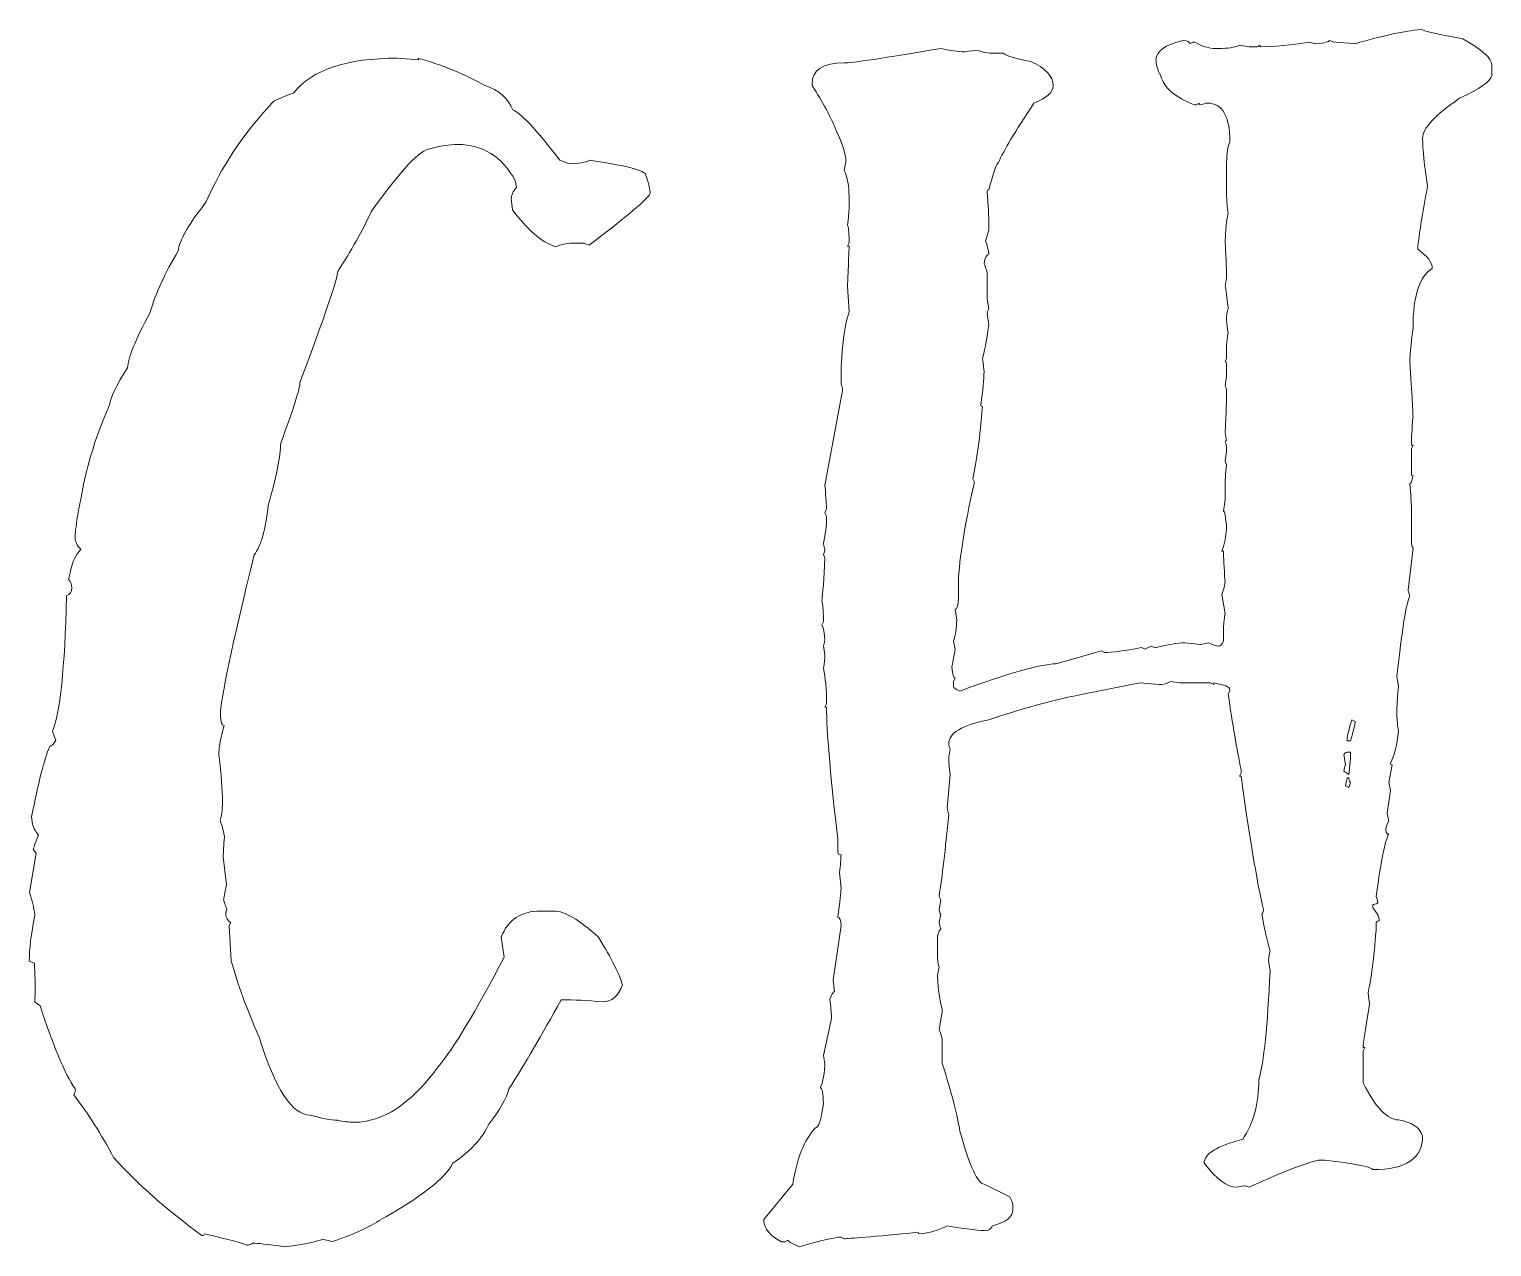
# Model space of a CAD drawing. Header units: inches. Extents: x 0.7 to 13.6, y -16 to -1.4.
# Drawn here: x 0.737 to 3.427, y -16.014 to -13.774 of the extents above; entities that cross this region are included whole.
import ezdxf

# ---------------------------------------------------------------- set-up
doc = ezdxf.new("R2010")
doc.units = ezdxf.units.IN
doc.header["$MEASUREMENT"] = 0
doc.layers.add('Layer 1', color=7, linetype='Continuous')

# ---------------------------------------------------------------- blocks, each defined once
blk = doc.blocks.new('block 10')
at = {"layer": 'Layer 1', "lineweight": 0}
for points, knots in [([(3.4268, -13.8393), (3.4268, -13.8393), (3.4268, -13.86), (3.4268, -13.86), (3.4248, -13.8699), (3.4051, -13.8837), (3.3677, -13.9014), (3.3224, -13.9319), (3.2997, -13.9566), (3.2997, -13.9753), (3.2997, -13.995), (3.3027, -14.0245), (3.3086, -14.0639), (3.3007, -14.1048), (3.2948, -14.1413), (3.2909, -14.1733), (3.2909, -14.1733), (3.2909, -14.1792), (3.2909, -14.1792), (3.3086, -14.192), (3.3175, -14.2038), (3.3175, -14.2146), (3.2938, -14.2284), (3.282, -14.2649), (3.282, -14.324), (3.278, -14.3575), (3.2761, -14.3772), (3.2761, -14.3831), (3.28, -14.4486), (3.282, -14.4831), (3.282, -14.4865), (3.28, -14.5102), (3.279, -14.5279), (3.279, -14.5397), (3.279, -14.5397), (3.282, -14.5397), (3.282, -14.5397), (3.282, -14.5397), (3.279, -14.5456), (3.279, -14.5456), (3.279, -14.5456), (3.279, -14.5929), (3.279, -14.5929), (3.279, -14.5949), (3.28, -14.5959), (3.282, -14.5959), (3.28, -14.6057), (3.278, -14.6106), (3.2761, -14.6106), (3.278, -14.6303), (3.279, -14.6451), (3.279, -14.655), (3.279, -14.655), (3.279, -14.717), (3.279, -14.717), (3.279, -14.7215), (3.28, -14.7254), (3.282, -14.7288), (3.282, -14.7288), (3.2731, -14.8057), (3.2731, -14.8057), (3.2731, -14.8067), (3.2741, -14.8106), (3.2761, -14.8175), (3.2697, -14.8288), (3.2618, -14.8781), (3.2524, -14.9653), (3.2524, -14.9653), (3.2554, -14.983), (3.2554, -14.983), (3.2534, -15.0002), (3.2524, -15.015), (3.2524, -15.0273), (3.2524, -15.0273), (3.2524, -15.0362), (3.2524, -15.0362), (3.2524, -15.0455), (3.2534, -15.0554), (3.2554, -15.0657), (3.2529, -15.0904), (3.248, -15.1101), (3.2406, -15.1249), (3.2406, -15.1268), (3.2416, -15.1278), (3.2436, -15.1278), (3.2436, -15.1278), (3.2377, -15.1603), (3.2377, -15.1603), (3.2377, -15.1603), (3.2406, -15.1751), (3.2406, -15.1751), (3.2406, -15.1751), (3.2347, -15.2165), (3.2347, -15.2165), (3.2347, -15.2165), (3.2377, -15.2312), (3.2377, -15.2312), (3.2337, -15.2376), (3.2318, -15.2435), (3.2318, -15.249), (3.2322, -15.2529), (3.2342, -15.2549), (3.2377, -15.2549), (3.2318, -15.2618), (3.2239, -15.3002), (3.214, -15.3701), (3.216, -15.3736), (3.217, -15.3775), (3.217, -15.3819), (3.213, -15.3839), (3.2101, -15.3849), (3.2081, -15.3849), (3.2081, -15.3849), (3.2081, -15.3908), (3.2081, -15.3908), (3.216, -15.4002), (3.2199, -15.4081), (3.2199, -15.4145), (3.216, -15.415), (3.214, -15.4169), (3.214, -15.4204), (3.214, -15.4204), (3.214, -15.4322), (3.214, -15.4322), (3.2101, -15.4834), (3.2052, -15.5218), (3.1992, -15.5474), (3.1992, -15.5474), (3.2022, -15.5681), (3.2022, -15.5681), (3.1943, -15.613), (3.1904, -15.6396), (3.1904, -15.6479), (3.1904, -15.6479), (3.1933, -15.6479), (3.1933, -15.6479), (3.1933, -15.6479), (3.1904, -15.6538), (3.1904, -15.6538), (3.1904, -15.6538), (3.1904, -15.7129), (3.1904, -15.7129), (3.213, -15.7582), (3.2347, -15.7809), (3.2554, -15.7809), (3.279, -15.7848), (3.2938, -15.7947), (3.2997, -15.8105), (3.2997, -15.8518), (3.2692, -15.8725), (3.2081, -15.8725), (3.2081, -15.8681), (3.1786, -15.8622), (3.1195, -15.8548), (3.1195, -15.8548), (3.1076, -15.8548), (3.1076, -15.8548), (3.0727, -15.8646), (3.0303, -15.8814), (2.9806, -15.905), (2.9766, -15.9031), (2.9737, -15.9021), (2.9717, -15.9021), (2.9717, -15.9021), (2.9569, -15.905), (2.9569, -15.905), (2.9407, -15.905), (2.921, -15.8902), (2.8978, -15.8607), (2.8978, -15.8435), (2.9215, -15.8287), (2.9687, -15.8164), (2.9884, -15.7873), (2.9983, -15.7509), (2.9983, -15.707), (3.0076, -15.6755), (3.0145, -15.6085), (3.019, -15.5061), (3.019, -15.5061), (3.016, -15.4883), (3.016, -15.4883), (3.016, -15.4869), (3.017, -15.4809), (3.019, -15.4706), (3.0111, -15.4406), (3.0062, -15.4179), (3.0042, -15.4026), (3.0062, -15.3987), (3.0072, -15.3957), (3.0072, -15.3938), (2.9973, -15.3573), (2.9835, -15.2756), (2.9658, -15.1485), (2.9658, -15.1485), (2.9628, -15.1485), (2.9628, -15.1485), (2.9628, -15.1485), (2.9658, -15.1426), (2.9658, -15.1426), (2.9658, -15.1426), (2.9658, -15.1367), (2.9658, -15.1367), (2.9579, -15.0992), (2.95, -15.0529), (2.9421, -14.9978), (2.9421, -14.9978), (2.9451, -14.9919), (2.9451, -14.9919), (2.9451, -14.9919), (2.9451, -14.9889), (2.9451, -14.9889), (2.9451, -14.9845), (2.9352, -14.9805), (2.9155, -14.9771), (2.9155, -14.9771), (2.9155, -14.98), (2.9155, -14.98), (2.9155, -14.98), (2.9096, -14.9771), (2.9096, -14.9771), (2.9096, -14.9771), (2.8535, -14.9771), (2.8535, -14.9771), (2.8535, -14.9771), (2.8358, -14.9741), (2.8358, -14.9741), (2.8298, -14.9781), (2.8229, -14.98), (2.8151, -14.98), (2.8151, -14.98), (2.7796, -14.9771), (2.7796, -14.9771), (2.7796, -14.9771), (2.6909, -14.9948), (2.6909, -14.9948), (2.6338, -15.0047), (2.5708, -15.0214), (2.5018, -15.0451), (2.4526, -15.0544), (2.4279, -15.0692), (2.4279, -15.0894), (2.4279, -15.0914), (2.4289, -15.0943), (2.4309, -15.0983), (2.4309, -15.0983), (2.4279, -15.113), (2.4279, -15.113), (2.4279, -15.1214), (2.4289, -15.1322), (2.4309, -15.1455), (2.4309, -15.1455), (2.425, -15.2076), (2.425, -15.2076), (2.425, -15.2076), (2.4279, -15.2194), (2.4279, -15.2194), (2.422, -15.2829), (2.4161, -15.3332), (2.4102, -15.3701), (2.4102, -15.3701), (2.4132, -15.376), (2.4132, -15.376), (2.4132, -15.376), (2.4102, -15.3938), (2.4102, -15.3938), (2.4102, -15.3957), (2.4112, -15.3987), (2.4132, -15.4026), (2.4132, -15.4026), (2.4102, -15.4174), (2.4102, -15.4174), (2.4102, -15.4184), (2.4112, -15.4223), (2.4132, -15.4292), (2.4092, -15.4356), (2.4072, -15.4416), (2.4072, -15.447), (2.4072, -15.447), (2.4072, -15.4765), (2.4072, -15.4765), (2.4072, -15.4844), (2.4082, -15.4923), (2.4102, -15.5002), (2.4102, -15.5002), (2.4072, -15.5149), (2.4072, -15.5149), (2.4092, -15.5465), (2.4122, -15.5672), (2.4161, -15.577), (2.4161, -15.5819), (2.4141, -15.5947), (2.4102, -15.6154), (2.4141, -15.6228), (2.4161, -15.6307), (2.4161, -15.6391), (2.4161, -15.6391), (2.4161, -15.6775), (2.4161, -15.6775), (2.4338, -15.7331), (2.4447, -15.7745), (2.4486, -15.8016), (2.4668, -15.8666), (2.4816, -15.8991), (2.4929, -15.8991), (2.4929, -15.8991), (2.5402, -15.9228), (2.5402, -15.9228), (2.5442, -15.9292), (2.5461, -15.9351), (2.5461, -15.9405), (2.5461, -15.9405), (2.5461, -15.9464), (2.5461, -15.9464), (2.5461, -15.9597), (2.5333, -15.9696), (2.5077, -15.976), (2.5077, -15.9789), (2.5048, -15.9819), (2.4989, -15.9848), (2.4875, -15.9848), (2.4629, -15.9819), (2.425, -15.976), (2.4092, -15.9838), (2.3925, -15.9888), (2.3747, -15.9907), (2.3728, -15.9907), (2.3718, -15.9897), (2.3718, -15.9878), (2.2885, -15.9956), (2.2432, -15.9996), (2.2358, -15.9996), (2.2358, -15.9996), (2.2299, -15.9966), (2.2299, -15.9966), (2.2201, -15.9966), (2.1945, -16.0025), (2.1531, -16.0144), (2.1393, -16.0084), (2.1324, -16.0045), (2.1324, -16.0025), (2.1324, -16.0025), (2.1265, -16.0055), (2.1265, -16.0055), (2.1265, -16.0055), (2.1206, -16.0055), (2.1206, -16.0055), (2.0989, -15.9937), (2.0881, -15.9809), (2.0881, -15.9671), (2.0881, -15.9671), (2.0881, -15.9641), (2.0881, -15.9641), (2.0881, -15.9641), (2.1413, -15.8991), (2.1413, -15.8991), (2.1482, -15.8528), (2.162, -15.8183), (2.1827, -15.7957), (2.1886, -15.7957), (2.1935, -15.7809), (2.1974, -15.7514), (2.1974, -15.7317), (2.1955, -15.7218), (2.1915, -15.7218), (2.1955, -15.7164), (2.1984, -15.7026), (2.2004, -15.6804), (2.2004, -15.6789), (2.1994, -15.673), (2.1974, -15.6627), (2.1974, -15.6627), (2.2122, -15.5947), (2.2122, -15.5947), (2.2122, -15.5947), (2.2122, -15.5918), (2.2122, -15.5918), (2.2122, -15.5834), (2.2112, -15.5726), (2.2092, -15.5593), (2.2132, -15.5494), (2.2161, -15.5445), (2.2181, -15.5445), (2.2181, -15.5445), (2.2152, -15.5238), (2.2152, -15.5238), (2.2152, -15.5238), (2.2299, -15.4233), (2.2299, -15.4233), (2.2299, -15.4135), (2.228, -15.4085), (2.224, -15.4085), (2.228, -15.3795), (2.2299, -15.3618), (2.2299, -15.3553), (2.2299, -15.3553), (2.227, -15.3258), (2.227, -15.3258), (2.2289, -15.3125), (2.2299, -15.3017), (2.2299, -15.2933), (2.226, -15.2933), (2.224, -15.2913), (2.224, -15.2874), (2.224, -15.2874), (2.224, -15.2637), (2.224, -15.2637), (2.2102, -15.147), (2.2033, -15.0662), (2.2033, -15.0214), (2.2033, -15.0214), (2.2004, -15.0214), (2.2004, -15.0214), (2.2004, -15.0214), (2.2033, -15.0155), (2.2033, -15.0155), (2.2033, -14.9889), (2.2014, -14.9672), (2.1974, -14.9505), (2.1994, -14.9397), (2.2004, -14.9318), (2.2004, -14.9269), (2.2004, -14.9254), (2.1994, -14.9195), (2.1974, -14.9091), (2.1994, -14.9022), (2.2004, -14.8983), (2.2004, -14.8973), (2.1984, -14.8796), (2.1964, -14.8707), (2.1945, -14.8707), (2.1945, -14.8707), (2.1974, -14.8648), (2.1974, -14.8648), (2.1974, -14.8648), (2.1974, -14.853), (2.1974, -14.853), (2.1974, -14.8426), (2.1964, -14.8338), (2.1945, -14.8264), (2.1964, -14.8126), (2.1984, -14.786), (2.2004, -14.7466), (2.2004, -14.7466), (2.1974, -14.7407), (2.1974, -14.7407), (2.1994, -14.7367), (2.2004, -14.7338), (2.2004, -14.7318), (2.1984, -14.7249), (2.1974, -14.721), (2.1974, -14.72), (2.2014, -14.7037), (2.2033, -14.688), (2.2033, -14.6727), (2.2033, -14.6707), (2.2023, -14.6678), (2.2004, -14.6638), (2.2023, -14.6599), (2.2033, -14.6569), (2.2033, -14.655), (2.2033, -14.652), (2.2023, -14.6382), (2.2004, -14.6136), (2.2004, -14.6136), (2.2329, -14.4392), (2.2329, -14.4392), (2.2329, -14.4348), (2.2319, -14.4309), (2.2299, -14.4274), (2.2299, -14.3693), (2.2348, -14.325), (2.2447, -14.2944), (2.2447, -14.2944), (2.2418, -14.2472), (2.2418, -14.2472), (2.2437, -14.2053), (2.2447, -14.1807), (2.2447, -14.1733), (2.2447, -14.1733), (2.2418, -14.1733), (2.2418, -14.1733), (2.2418, -14.1733), (2.2447, -14.1674), (2.2447, -14.1674), (2.2447, -14.1674), (2.2447, -14.1585), (2.2447, -14.1585), (2.2447, -14.1447), (2.2437, -14.1368), (2.2418, -14.1348), (2.2437, -14.1216), (2.2447, -14.1107), (2.2447, -14.1023), (2.2447, -14.1023), (2.2447, -14.0817), (2.2447, -14.0817), (2.2447, -14.0629), (2.2418, -14.0472), (2.2358, -14.0344), (2.2378, -14.024), (2.2388, -14.0181), (2.2388, -14.0166), (2.2388, -14.0048), (2.2329, -13.9861), (2.2211, -13.9605), (2.2117, -13.9368), (2.1969, -13.9093), (2.1767, -13.8778), (2.1767, -13.8778), (2.1767, -13.8748), (2.1767, -13.8748), (2.1767, -13.8492), (2.1964, -13.8364), (2.2358, -13.8364), (2.2496, -13.8364), (2.3087, -13.8275), (2.4132, -13.8098), (2.4299, -13.8137), (2.4447, -13.8157), (2.4575, -13.8157), (2.4594, -13.8157), (2.4673, -13.8147), (2.4811, -13.8127), (2.489, -13.8167), (2.4998, -13.8186), (2.5136, -13.8186), (2.5136, -13.8186), (2.5284, -13.8186), (2.5284, -13.8186), (2.5358, -13.8241), (2.5525, -13.829), (2.5786, -13.8334), (2.6062, -13.8457), (2.62, -13.8605), (2.62, -13.8778), (2.62, -13.8906), (2.6082, -13.9014), (2.5846, -13.9103), (2.5501, -13.9625), (2.5284, -13.9989), (2.5195, -14.0196), (2.5161, -14.0201), (2.5102, -14.0368), (2.5018, -14.0698), (2.4998, -14.0698), (2.4989, -14.0708), (2.4989, -14.0728), (2.5008, -14.0984), (2.5018, -14.1191), (2.5018, -14.1348), (2.5018, -14.1348), (2.5018, -14.1437), (2.5018, -14.1437), (2.5018, -14.1437), (2.4959, -14.1644), (2.4959, -14.1644), (2.4998, -14.1767), (2.5018, -14.1846), (2.5018, -14.188), (2.4979, -14.188), (2.4949, -14.194), (2.4929, -14.2058), (2.4969, -14.2132), (2.4989, -14.221), (2.4989, -14.2294), (2.4989, -14.2294), (2.4989, -14.2708), (2.4989, -14.2708), (2.4989, -14.2708), (2.5018, -14.2885), (2.5018, -14.2885), (2.4998, -14.2925), (2.4989, -14.2954), (2.4989, -14.2974), (2.4989, -14.2974), (2.5018, -14.3181), (2.5018, -14.3181), (2.4974, -14.3491), (2.4934, -14.3698), (2.49, -14.3801), (2.492, -14.391), (2.4929, -14.3989), (2.4929, -14.4038), (2.4929, -14.4176), (2.491, -14.4383), (2.487, -14.4658), (2.487, -14.4678), (2.488, -14.4688), (2.49, -14.4688), (2.4856, -14.5245), (2.4796, -14.5688), (2.4723, -14.6018), (2.4723, -14.6018), (2.4752, -14.6077), (2.4752, -14.6077), (2.4555, -14.6954), (2.4457, -14.7594), (2.4457, -14.7998), (2.4457, -14.7998), (2.4457, -14.8205), (2.4457, -14.8205), (2.4457, -14.8343), (2.4437, -14.8411), (2.4398, -14.8411), (2.4398, -14.8411), (2.4427, -14.8618), (2.4427, -14.8618), (2.4427, -14.8761), (2.4407, -14.8889), (2.4368, -14.9003), (2.4368, -14.9003), (2.4398, -14.915), (2.4398, -14.915), (2.4358, -14.9357), (2.4338, -14.9465), (2.4338, -14.9475), (2.4353, -14.9613), (2.4373, -14.9682), (2.4398, -14.9682), (2.4398, -14.9682), (2.4368, -14.9741), (2.4368, -14.9741), (2.4368, -14.9741), (2.4368, -14.983), (2.4368, -14.983), (2.4368, -14.9859), (2.4407, -14.9889), (2.4486, -14.9919), (2.5353, -14.9599), (2.5944, -14.9431), (2.6259, -14.9416), (2.6259, -14.9416), (2.7087, -14.918), (2.7087, -14.918), (2.7087, -14.918), (2.7146, -14.9209), (2.7146, -14.9209), (2.7284, -14.9209), (2.751, -14.918), (2.7826, -14.9121), (2.7826, -14.9121), (2.7885, -14.915), (2.7885, -14.915), (2.7885, -14.915), (2.8003, -14.9091), (2.8003, -14.9091), (2.8042, -14.9111), (2.8072, -14.9121), (2.8092, -14.9121), (2.8313, -14.9062), (2.8491, -14.9032), (2.8624, -14.9032), (2.8624, -14.9032), (2.8919, -14.9062), (2.8919, -14.9062), (2.8919, -14.9062), (2.9067, -14.9032), (2.9067, -14.9032), (2.9131, -14.9072), (2.919, -14.9091), (2.9244, -14.9091), (2.9274, -14.9091), (2.9303, -14.9062), (2.9333, -14.9003), (2.9333, -14.9003), (2.9333, -14.8796), (2.9333, -14.8796), (2.9333, -14.8702), (2.9343, -14.8604), (2.9362, -14.85), (2.9362, -14.85), (2.9303, -14.8145), (2.9303, -14.8145), (2.9343, -14.8042), (2.9362, -14.7963), (2.9362, -14.7909), (2.9343, -14.7643), (2.9333, -14.7456), (2.9333, -14.7348), (2.9333, -14.7348), (2.9303, -14.7348), (2.9303, -14.7348), (2.9338, -14.7274), (2.9367, -14.7136), (2.9392, -14.6934), (2.9377, -14.6717), (2.9357, -14.6609), (2.9333, -14.6609), (2.9333, -14.6609), (2.9362, -14.6402), (2.9362, -14.6402), (2.9362, -14.6402), (2.9362, -14.6166), (2.9362, -14.6166), (2.9362, -14.6057), (2.9372, -14.5919), (2.9392, -14.5752), (2.9392, -14.5752), (2.9362, -14.5693), (2.9362, -14.5693), (2.9362, -14.5693), (2.9392, -14.5515), (2.9392, -14.5515), (2.9392, -14.5515), (2.9392, -14.5456), (2.9392, -14.5456), (2.9392, -14.5412), (2.9382, -14.5373), (2.9362, -14.5338), (2.9362, -14.5318), (2.9372, -14.5308), (2.9392, -14.5308), (2.9392, -14.5308), (2.9362, -14.5161), (2.9362, -14.5161), (2.9382, -14.4787), (2.9392, -14.453), (2.9392, -14.4392), (2.9392, -14.4373), (2.9382, -14.4343), (2.9362, -14.4304), (2.9362, -14.4304), (2.9392, -14.4126), (2.9392, -14.4126), (2.9392, -14.4126), (2.9392, -14.389), (2.9392, -14.389), (2.9392, -14.387), (2.9382, -14.386), (2.9362, -14.386), (2.9362, -14.386), (2.9392, -14.3801), (2.9392, -14.3801), (2.9392, -14.3801), (2.9392, -14.3565), (2.9392, -14.3565), (2.9392, -14.3481), (2.9402, -14.3402), (2.9421, -14.3328), (2.9402, -14.325), (2.9392, -14.3171), (2.9392, -14.3092), (2.9392, -14.3092), (2.9392, -14.3033), (2.9392, -14.3033), (2.9392, -14.2969), (2.9402, -14.292), (2.9421, -14.2885), (2.9397, -14.2664), (2.9377, -14.2526), (2.9362, -14.2472), (2.9362, -14.2472), (2.9392, -14.2324), (2.9392, -14.2324), (2.9392, -14.2235), (2.9382, -14.2009), (2.9362, -14.1644), (2.9382, -14.1329), (2.9402, -14.1161), (2.9421, -14.1142), (2.9402, -14.1009), (2.9392, -14.09), (2.9392, -14.0817), (2.9392, -14.0817), (2.9392, -14.0196), (2.9392, -14.0196), (2.9392, -14.0029), (2.9411, -13.99), (2.9451, -13.9812), (2.9451, -13.9339), (2.9313, -13.9103), (2.9037, -13.9103), (2.9037, -13.9103), (2.9008, -13.9103), (2.9008, -13.9103), (2.8973, -13.9122), (2.8934, -13.9132), (2.8889, -13.9132), (2.8889, -13.9132), (2.8889, -13.9103), (2.8889, -13.9103), (2.8889, -13.9103), (2.883, -13.9132), (2.883, -13.9132), (2.883, -13.9132), (2.8801, -13.9132), (2.8801, -13.9132), (2.8446, -13.8999), (2.8239, -13.8822), (2.818, -13.86), (2.8121, -13.8487), (2.8092, -13.8388), (2.8092, -13.8305), (2.8092, -13.8147), (2.8259, -13.8029), (2.8594, -13.795), (2.8673, -13.7955), (2.8712, -13.7975), (2.8712, -13.8009), (2.8712, -13.8009), (2.8771, -13.798), (2.8771, -13.798), (2.8771, -13.798), (2.8801, -13.798), (2.8801, -13.798), (2.8944, -13.8058), (2.9072, -13.8098), (2.9185, -13.8098), (2.9185, -13.8098), (2.9244, -13.8098), (2.9244, -13.8098), (2.9411, -13.8098), (2.954, -13.8078), (2.9628, -13.8039), (2.9628, -13.8039), (2.9806, -13.8068), (2.9806, -13.8068), (2.9806, -13.8068), (2.9953, -13.8068), (2.9953, -13.8068), (2.9973, -13.8068), (2.9983, -13.8058), (2.9983, -13.8039), (3.0003, -13.8039), (3.0012, -13.8049), (3.0012, -13.8068), (3.0441, -13.8049), (3.0736, -13.8019), (3.0899, -13.798), (3.0899, -13.798), (3.1047, -13.8009), (3.1047, -13.8009), (3.1204, -13.7994), (3.1283, -13.7975), (3.1283, -13.795), (3.1283, -13.797), (3.1441, -13.799), (3.1756, -13.8009), (3.2219, -13.7871), (3.2623, -13.7783), (3.2968, -13.7743), (3.3042, -13.7783), (3.3298, -13.7842), (3.3736, -13.792), (3.4091, -13.8118), (3.4268, -13.8275), (3.4268, -13.8393)], [0, 0, 0, 0, 1, 1, 1, 2, 2, 2, 3, 3, 3, 4, 4, 4, 5, 5, 5, 6, 6, 6, 7, 7, 7, 8, 8, 8, 9, 9, 9, 10, 10, 10, 11, 11, 11, 12, 12, 12, 13, 13, 13, 14, 14, 14, 15, 15, 15, 16, 16, 16, 17, 17, 17, 18, 18, 18, 19, 19, 19, 20, 20, 20, 21, 21, 21, 22, 22, 22, 23, 23, 23, 24, 24, 24, 25, 25, 25, 26, 26, 26, 27, 27, 27, 28, 28, 28, 29, 29, 29, 30, 30, 30, 31, 31, 31, 32, 32, 32, 33, 33, 33, 34, 34, 34, 35, 35, 35, 36, 36, 36, 37, 37, 37, 38, 38, 38, 39, 39, 39, 40, 40, 40, 41, 41, 41, 42, 42, 42, 43, 43, 43, 44, 44, 44, 45, 45, 45, 46, 46, 46, 47, 47, 47, 48, 48, 48, 49, 49, 49, 50, 50, 50, 51, 51, 51, 52, 52, 52, 53, 53, 53, 54, 54, 54, 55, 55, 55, 56, 56, 56, 57, 57, 57, 58, 58, 58, 59, 59, 59, 60, 60, 60, 61, 61, 61, 62, 62, 62, 63, 63, 63, 64, 64, 64, 65, 65, 65, 66, 66, 66, 67, 67, 67, 68, 68, 68, 69, 69, 69, 70, 70, 70, 71, 71, 71, 72, 72, 72, 73, 73, 73, 74, 74, 74, 75, 75, 75, 76, 76, 76, 77, 77, 77, 78, 78, 78, 79, 79, 79, 80, 80, 80, 81, 81, 81, 82, 82, 82, 83, 83, 83, 84, 84, 84, 85, 85, 85, 86, 86, 86, 87, 87, 87, 88, 88, 88, 89, 89, 89, 90, 90, 90, 91, 91, 91, 92, 92, 92, 93, 93, 93, 94, 94, 94, 95, 95, 95, 96, 96, 96, 97, 97, 97, 98, 98, 98, 99, 99, 99, 100, 100, 100, 101, 101, 101, 102, 102, 102, 103, 103, 103, 104, 104, 104, 105, 105, 105, 106, 106, 106, 107, 107, 107, 108, 108, 108, 109, 109, 109, 110, 110, 110, 111, 111, 111, 112, 112, 112, 113, 113, 113, 114, 114, 114, 115, 115, 115, 116, 116, 116, 117, 117, 117, 118, 118, 118, 119, 119, 119, 120, 120, 120, 121, 121, 121, 122, 122, 122, 123, 123, 123, 124, 124, 124, 125, 125, 125, 126, 126, 126, 127, 127, 127, 128, 128, 128, 129, 129, 129, 130, 130, 130, 131, 131, 131, 132, 132, 132, 133, 133, 133, 134, 134, 134, 135, 135, 135, 136, 136, 136, 137, 137, 137, 138, 138, 138, 139, 139, 139, 140, 140, 140, 141, 141, 141, 142, 142, 142, 143, 143, 143, 144, 144, 144, 145, 145, 145, 146, 146, 146, 147, 147, 147, 148, 148, 148, 149, 149, 149, 150, 150, 150, 151, 151, 151, 152, 152, 152, 153, 153, 153, 154, 154, 154, 155, 155, 155, 156, 156, 156, 157, 157, 157, 158, 158, 158, 159, 159, 159, 160, 160, 160, 161, 161, 161, 162, 162, 162, 163, 163, 163, 164, 164, 164, 165, 165, 165, 166, 166, 166, 167, 167, 167, 168, 168, 168, 169, 169, 169, 170, 170, 170, 171, 171, 171, 172, 172, 172, 173, 173, 173, 174, 174, 174, 175, 175, 175, 176, 176, 176, 177, 177, 177, 178, 178, 178, 179, 179, 179, 180, 180, 180, 181, 181, 181, 182, 182, 182, 183, 183, 183, 184, 184, 184, 185, 185, 185, 186, 186, 186, 187, 187, 187, 188, 188, 188, 189, 189, 189, 190, 190, 190, 191, 191, 191, 192, 192, 192, 193, 193, 193, 194, 194, 194, 195, 195, 195, 196, 196, 196, 197, 197, 197, 198, 198, 198, 199, 199, 199, 200, 200, 200, 201, 201, 201, 202, 202, 202, 203, 203, 203, 204, 204, 204, 205, 205, 205, 206, 206, 206, 207, 207, 207, 208, 208, 208, 209, 209, 209, 210, 210, 210, 211, 211, 211, 212, 212, 212, 213, 213, 213, 214, 214, 214, 215, 215, 215, 216, 216, 216, 217, 217, 217, 218, 218, 218, 219, 219, 219, 220, 220, 220, 221, 221, 221, 222, 222, 222, 223, 223, 223, 224, 224, 224, 225, 225, 225, 226, 226, 226, 227, 227, 227, 228, 228, 228, 229, 229, 229, 230, 230, 230, 231, 231, 231, 232, 232, 232, 233, 233, 233, 234, 234, 234, 235, 235, 235, 236, 236, 236, 237, 237, 237, 238, 238, 238, 239, 239, 239, 240, 240, 240, 241, 241, 241, 242, 242, 242, 243, 243, 243, 244, 244, 244, 245, 245, 245, 246, 246, 246, 247, 247, 247, 248, 248, 248, 249, 249, 249, 250, 250, 250, 251, 251, 251, 252, 252, 252, 253, 253, 253, 254, 254, 254, 255, 255, 255, 256, 256, 256, 257, 257, 257, 258, 258, 258, 259, 259, 259, 260, 260, 260, 261, 261, 261, 262, 262, 262, 263, 263, 263, 264, 264, 264, 265, 265, 265, 266, 266, 266, 267, 267, 267, 268, 268, 268, 269, 269, 269, 270, 270, 270, 271, 271, 271, 272, 272, 272, 273, 273, 273, 274, 274, 274, 275, 275, 275, 276, 276, 276, 277, 277, 277, 278, 278, 278, 279, 279, 279, 280, 280, 280, 281, 281, 281, 282, 282, 282, 282]), ([(3.1756, -15.048), (3.1756, -15.048), (3.1697, -15.0451), (3.1697, -15.0451), (3.1638, -15.0618), (3.1608, -15.0736), (3.1608, -15.0805), (3.1608, -15.0805), (3.1608, -15.0835), (3.1608, -15.0835), (3.1608, -15.0835), (3.1667, -15.0835), (3.1667, -15.0835), (3.1726, -15.0657), (3.1756, -15.0539), (3.1756, -15.048)], [0, 0, 0, 0, 1, 1, 1, 2, 2, 2, 3, 3, 3, 4, 4, 4, 5, 5, 5, 5]), ([(3.1667, -15.1042), (3.1667, -15.1042), (3.1608, -15.1042), (3.1608, -15.1042), (3.1569, -15.1047), (3.1549, -15.1066), (3.1549, -15.1101), (3.1549, -15.1115), (3.1559, -15.1175), (3.1579, -15.1278), (3.1559, -15.1313), (3.1549, -15.1352), (3.1549, -15.1396), (3.1549, -15.1396), (3.1638, -15.1455), (3.1638, -15.1455), (3.1638, -15.1455), (3.1667, -15.116), (3.1667, -15.116), (3.1667, -15.116), (3.1667, -15.1042), (3.1667, -15.1042)], [0, 0, 0, 0, 1, 1, 1, 2, 2, 2, 3, 3, 3, 4, 4, 4, 5, 5, 5, 6, 6, 6, 7, 7, 7, 7]), ([(3.1667, -15.1603), (3.1648, -15.1564), (3.1638, -15.1534), (3.1638, -15.1514), (3.1638, -15.1514), (3.1608, -15.1514), (3.1608, -15.1514), (3.1608, -15.1514), (3.1579, -15.1662), (3.1579, -15.1662), (3.1579, -15.1662), (3.1638, -15.1692), (3.1638, -15.1692), (3.1657, -15.1652), (3.1667, -15.1623), (3.1667, -15.1603)], [0, 0, 0, 0, 1, 1, 1, 2, 2, 2, 3, 3, 3, 4, 4, 4, 5, 5, 5, 5])]:
    blk.add_open_spline(points, degree=3, knots=knots, dxfattribs=at)

msp = doc.modelspace()

# ---------------------------------------------------------------- linework, layer by layer
at = {"layer": 'Layer 1', "lineweight": 0}
msp.add_open_spline([(1.7667, -14.0152), (1.7667, -14.0181), (1.7546, -14.0203), (1.7305, -14.0218), (1.7305, -14.0218), (1.7128, -14.0152), (1.7128, -14.0152), (1.6684, -13.958), (1.6396, -13.9272), (1.6263, -13.9228), (1.6175, -13.9012), (1.6005, -13.8861), (1.5754, -13.8778), (1.5379, -13.8571), (1.4968, -13.8403), (1.452, -13.8275), (1.452, -13.8275), (1.4527, -13.8305), (1.4527, -13.8305), (1.4527, -13.8305), (1.4143, -13.8275), (1.4143, -13.8275), (1.3207, -13.8275), (1.2569, -13.8489), (1.2229, -13.8918), (1.2003, -13.8997), (1.1872, -13.9056), (1.1838, -13.9095), (1.1296, -13.9681), (1.089, -14.0292), (1.0619, -14.0927), (1.0294, -14.1341), (1.0124, -14.1639), (1.0109, -14.1821), (0.9863, -14.223), (0.969, -14.2607), (0.9592, -14.2952), (0.9316, -14.3469), (0.9178, -14.3809), (0.9178, -14.3971), (0.8961, -14.4306), (0.8853, -14.453), (0.8853, -14.4644), (0.8676, -14.5018), (0.8523, -14.5464), (0.8395, -14.5981), (0.8272, -14.6577), (0.821, -14.6951), (0.821, -14.7104), (0.821, -14.7163), (0.8245, -14.7234), (0.8314, -14.7318), (0.8215, -14.7412), (0.8141, -14.7594), (0.8092, -14.7865), (0.8132, -14.7914), (0.8151, -14.7963), (0.8151, -14.8013), (0.8151, -14.8091), (0.8119, -14.8143), (0.8055, -14.8168), (0.8021, -14.9502), (0.7934, -15.0332), (0.7797, -15.0657), (0.7797, -15.0657), (0.7856, -15.0827), (0.7856, -15.0827), (0.7821, -15.0896), (0.7784, -15.0931), (0.7745, -15.0931), (0.7641, -15.1187), (0.7531, -15.162), (0.7412, -15.2231), (0.7412, -15.2359), (0.7454, -15.2472), (0.7538, -15.2571), (0.7474, -15.2729), (0.7442, -15.2817), (0.7442, -15.2837), (0.7442, -15.2837), (0.7494, -15.2903), (0.7494, -15.2903), (0.7494, -15.2903), (0.7375, -15.3627), (0.7375, -15.3627), (0.742, -15.3765), (0.7452, -15.3903), (0.7472, -15.4041), (0.7403, -15.4386), (0.7368, -15.4669), (0.7368, -15.4891), (0.7368, -15.4891), (0.7464, -15.4928), (0.7464, -15.4928), (0.7474, -15.514), (0.7479, -15.5312), (0.7479, -15.5445), (0.7479, -15.5445), (0.7472, -15.5637), (0.7472, -15.5637), (0.7472, -15.5637), (0.7568, -15.5711), (0.7568, -15.5711), (0.7804, -15.6435), (0.8018, -15.6945), (0.821, -15.724), (0.821, -15.724), (0.8218, -15.7277), (0.8218, -15.7277), (0.8218, -15.7277), (0.8188, -15.7351), (0.8188, -15.7351), (0.8454, -15.7696), (0.8698, -15.808), (0.892, -15.8504), (0.9368, -15.8996), (0.991, -15.9474), (1.0545, -15.9937), (1.0575, -15.9937), (1.0589, -15.9927), (1.0589, -15.9907), (1.1042, -16.0011), (1.1303, -16.008), (1.1372, -16.0114), (1.1397, -16.0114), (1.1434, -16.0102), (1.1483, -16.0077), (1.1552, -16.0077), (1.1749, -16.0099), (1.2074, -16.0144), (1.2449, -16.0094), (1.2678, -16.0048), (1.2761, -16.0003), (1.2761, -16.0003), (1.2939, -16.0048), (1.2939, -16.0048), (1.3298, -15.9929), (1.3586, -15.9801), (1.3803, -15.9663), (1.4557, -15.9245), (1.501, -15.8893), (1.5162, -15.8607), (1.5488, -15.838), (1.5707, -15.8142), (1.582, -15.789), (1.6027, -15.7624), (1.615, -15.7408), (1.6189, -15.724), (1.6475, -15.6797), (1.6795, -15.625), (1.715, -15.56), (1.7391, -15.56), (1.7642, -15.5612), (1.7903, -15.5637), (1.8081, -15.5637), (1.8206, -15.5533), (1.828, -15.5327), (1.8231, -15.5144), (1.8083, -15.4851), (1.7837, -15.4447), (1.7482, -15.4127), (1.7211, -15.3967), (1.7024, -15.3967), (1.7024, -15.3967), (1.6773, -15.3967), (1.6773, -15.3967), (1.6414, -15.3967), (1.6172, -15.4127), (1.6049, -15.4447), (1.6049, -15.4447), (1.6101, -15.4817), (1.6101, -15.4817), (1.5579, -15.5822), (1.5175, -15.6494), (1.4889, -15.6834), (1.4387, -15.7514), (1.3872, -15.7853), (1.3345, -15.7853), (1.3246, -15.7853), (1.3146, -15.7841), (1.3042, -15.7816), (1.2909, -15.7816), (1.2739, -15.7784), (1.2532, -15.772), (1.2207, -15.772), (1.1894, -15.7243), (1.1594, -15.6287), (1.1367, -15.577), (1.1198, -15.5302), (1.1084, -15.4883), (1.1084, -15.4883), (1.1047, -15.4241), (1.1047, -15.4241), (1.1047, -15.4241), (1.1077, -15.4174), (1.1077, -15.4174), (1.1047, -15.4174), (1.1015, -15.4137), (1.0981, -15.4063), (1.0981, -15.4004), (1.0988, -15.396), (1.1003, -15.393), (1.0993, -15.3915), (1.0973, -15.3859), (1.0944, -15.376), (1.0944, -15.3736), (1.0961, -15.3645), (1.0996, -15.3487), (1.0996, -15.3487), (1.0937, -15.297), (1.0937, -15.297), (1.0937, -15.2891), (1.0944, -15.2768), (1.0959, -15.2601), (1.0949, -15.2522), (1.0922, -15.2421), (1.0877, -15.2297), (1.0907, -15.2229), (1.0922, -15.2113), (1.0922, -15.195), (1.0922, -15.1748), (1.09, -15.1465), (1.0855, -15.1101), (1.0855, -15.0963), (1.0887, -15.0781), (1.0951, -15.0554), (1.0907, -15.0554), (1.0885, -15.0492), (1.0885, -15.0369), (1.0885, -15.0084), (1.1092, -14.9099), (1.1505, -14.7414), (1.1628, -14.7257), (1.1715, -14.6951), (1.1764, -14.6498), (1.1917, -14.5966), (1.1993, -14.5587), (1.1993, -14.536), (1.2229, -14.4725), (1.2348, -14.4353), (1.2348, -14.4245), (1.2811, -14.2999), (1.3042, -14.2316), (1.3042, -14.2198), (1.3288, -14.1824), (1.3493, -14.1459), (1.3655, -14.1105), (1.4207, -14.0331), (1.4569, -13.9945), (1.4741, -13.9945), (1.4924, -13.9891), (1.5093, -13.9864), (1.5251, -13.9864), (1.5709, -13.9864), (1.6061, -14.0085), (1.6308, -14.0528), (1.6308, -14.0528), (1.633, -14.0654), (1.633, -14.0654), (1.6266, -14.0728), (1.6234, -14.0797), (1.6234, -14.0861), (1.6234, -14.0861), (1.6256, -14.1068), (1.6256, -14.1068), (1.6527, -14.1427), (1.679, -14.1654), (1.7046, -14.1748), (1.714, -14.1703), (1.7246, -14.1681), (1.7364, -14.1681), (1.7364, -14.1681), (1.7571, -14.1681), (1.7571, -14.1681), (1.7571, -14.1681), (1.7667, -14.1718), (1.7667, -14.1718), (1.8366, -14.1186), (1.8741, -14.0868), (1.879, -14.0765), (1.879, -14.0706), (1.8763, -14.0592), (1.8709, -14.0425), (1.8694, -14.0341), (1.8347, -14.025), (1.7667, -14.0152)], degree=3, knots=[0, 0, 0, 0, 1, 1, 1, 2, 2, 2, 3, 3, 3, 4, 4, 4, 5, 5, 5, 6, 6, 6, 7, 7, 7, 8, 8, 8, 9, 9, 9, 10, 10, 10, 11, 11, 11, 12, 12, 12, 13, 13, 13, 14, 14, 14, 15, 15, 15, 16, 16, 16, 17, 17, 17, 18, 18, 18, 19, 19, 19, 20, 20, 20, 21, 21, 21, 22, 22, 22, 23, 23, 23, 24, 24, 24, 25, 25, 25, 26, 26, 26, 27, 27, 27, 28, 28, 28, 29, 29, 29, 30, 30, 30, 31, 31, 31, 32, 32, 32, 33, 33, 33, 34, 34, 34, 35, 35, 35, 36, 36, 36, 37, 37, 37, 38, 38, 38, 39, 39, 39, 40, 40, 40, 41, 41, 41, 42, 42, 42, 43, 43, 43, 44, 44, 44, 45, 45, 45, 46, 46, 46, 47, 47, 47, 48, 48, 48, 49, 49, 49, 50, 50, 50, 51, 51, 51, 52, 52, 52, 53, 53, 53, 54, 54, 54, 55, 55, 55, 56, 56, 56, 57, 57, 57, 58, 58, 58, 59, 59, 59, 60, 60, 60, 61, 61, 61, 62, 62, 62, 63, 63, 63, 64, 64, 64, 65, 65, 65, 66, 66, 66, 67, 67, 67, 68, 68, 68, 69, 69, 69, 70, 70, 70, 71, 71, 71, 72, 72, 72, 73, 73, 73, 74, 74, 74, 75, 75, 75, 76, 76, 76, 77, 77, 77, 78, 78, 78, 79, 79, 79, 80, 80, 80, 81, 81, 81, 82, 82, 82, 83, 83, 83, 84, 84, 84, 85, 85, 85, 86, 86, 86, 87, 87, 87, 88, 88, 88, 89, 89, 89, 90, 90, 90, 91, 91, 91, 92, 92, 92, 93, 93, 93, 94, 94, 94, 95, 95, 95, 95], dxfattribs=at)

# ---------------------------------------------------------------- block references
at = {"layer": 'Layer 1'}
msp.add_blockref('block 10', (0, 0), dxfattribs=at)

doc.saveas('drawing.dxf')
